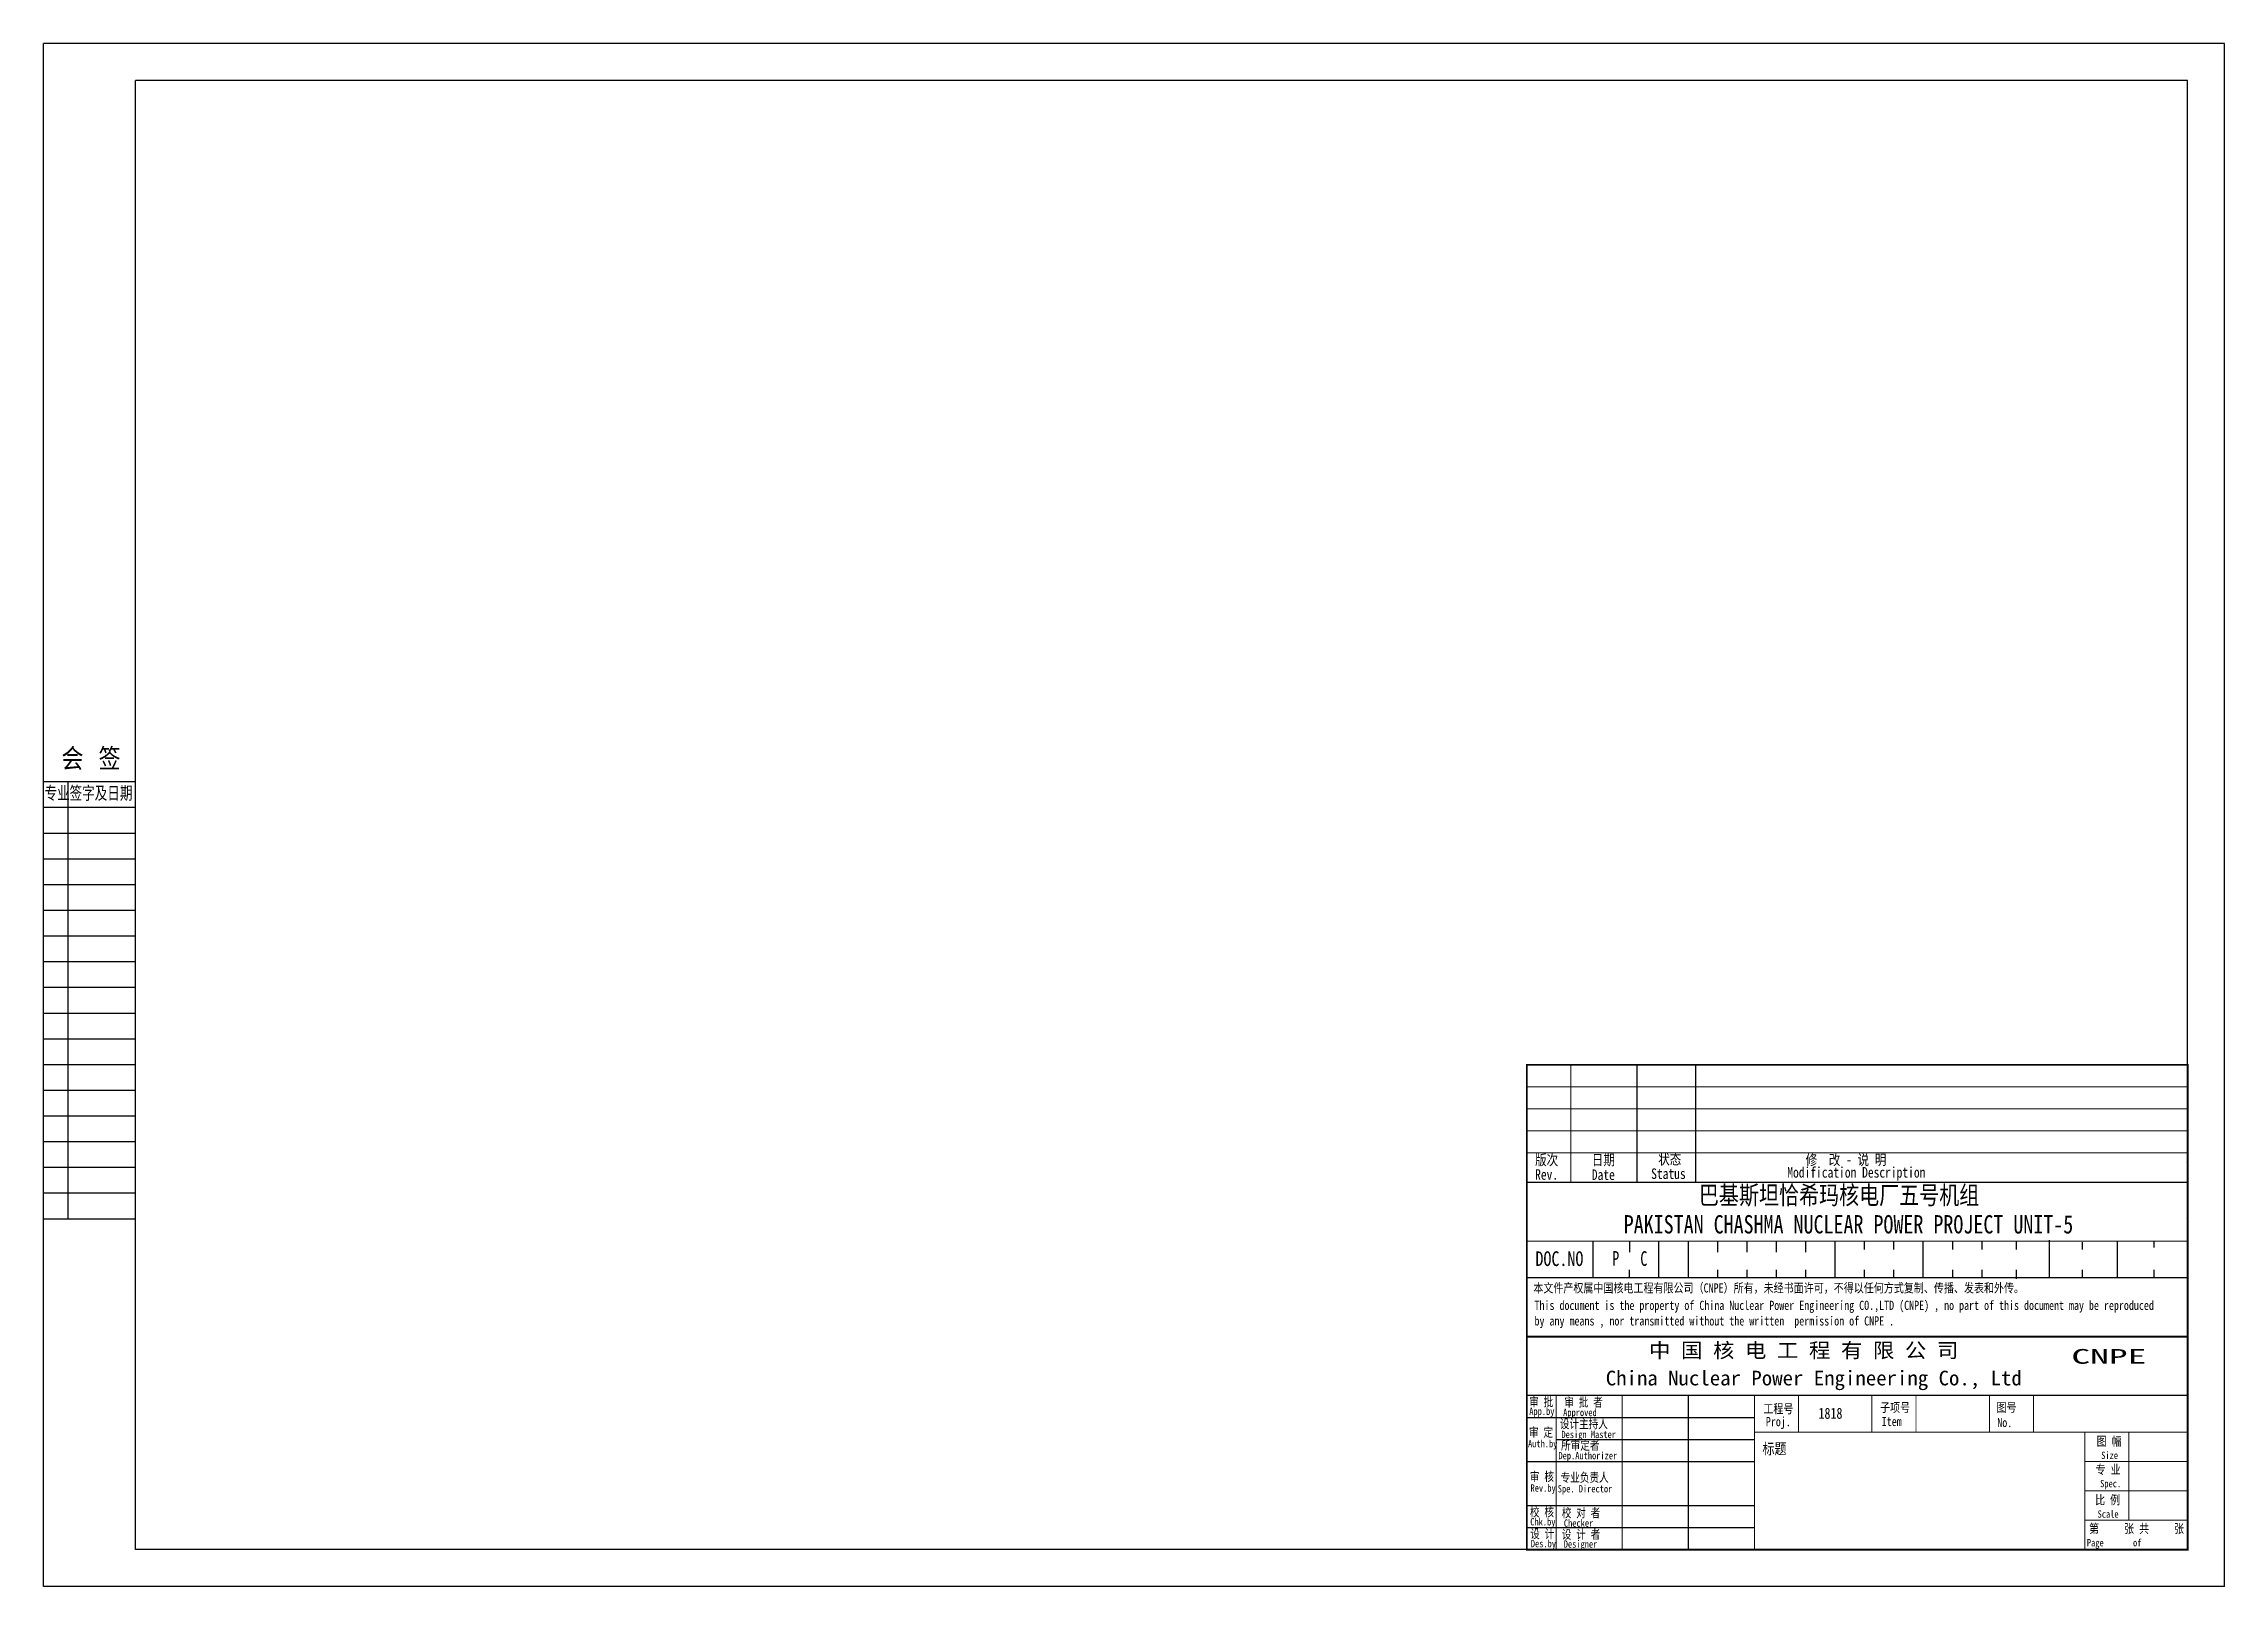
# Model space of a CAD drawing. Extents: x 631 to 1225, y -441 to -21.
import ezdxf
from ezdxf.enums import TextEntityAlignment as Align

# ---------------------------------------------------------------- set-up
doc = ezdxf.new("R2010")
doc.units = 0
doc.header["$MEASUREMENT"] = 0
for name, color, linetype in [('1', 7, 'Continuous'), ('GT_1', 7, 'Continuous'), ('PUB_TEXT', 7, 'Continuous'), ('图框', 4, 'Continuous')]:
    doc.layers.add(name, color=color, linetype=linetype)
doc.styles.add('HZ', font='ROMANS', dxfattribs={"width": 0.7, "bigfont": 'HZTXT'})
doc.styles.add('ROMAND', font='romand.shx', dxfattribs={"width": 0.7, "height": 200, "bigfont": 'OCHINESE.shx'})
doc.styles.add('宋体', font='', dxfattribs={"width": 0.7})
doc.styles.add('汉字', font='仿宋_GB2312.ttf', dxfattribs={"width": 0.8, "height": 4})
doc.styles.get('宋体').set_extended_font_data('SimSun')

# ---------------------------------------------------------------- blocks, each defined once
blk = doc.blocks.new('会签')
at = {"color": 0}
for p, q in [((3629.69, -1305.73), (3604.69, -1305.73)), ((3611.37, -1424.73), (3611.37, -1305.73)), ((3629.69, -1312.73), (3604.69, -1312.73)), ((3629.69, -1319.73), (3604.69, -1319.73)), ((3629.69, -1326.73), (3604.69, -1326.73)), ((3629.69, -1333.73), (3604.69, -1333.73)), ((3629.69, -1340.73), (3604.69, -1340.73)), ((3629.69, -1347.73), (3604.69, -1347.73)), ((3629.69, -1354.73), (3604.69, -1354.73)), ((3629.69, -1361.73), (3604.69, -1361.73)), ((3629.69, -1368.73), (3604.69, -1368.73)), ((3629.69, -1375.73), (3604.69, -1375.73)), ((3629.69, -1382.73), (3604.69, -1382.73)), ((3629.69, -1389.73), (3604.69, -1389.73)), ((3629.69, -1396.73), (3604.69, -1396.73)), ((3629.69, -1403.73), (3604.69, -1403.73)), ((3629.69, -1410.73), (3604.69, -1410.73)), ((3629.69, -1417.73), (3604.69, -1417.73)), ((3629.69, -1424.73), (3604.69, -1424.73))]:
    blk.add_line(p, q, dxfattribs=at)
at = {"color": 0, "style": 'HZ'}
blk.add_text('会 签  ', height=6, dxfattribs=at).set_placement((3621.71, -1302.52), align=Align.CENTER)
at = {"color": 0, "style": 'ROMAND', "width": 0.9}
blk.add_text('专业签字及日期', height=4, dxfattribs=at).set_placement((3616.9, -1310.89), align=Align.CENTER)

msp = doc.modelspace()

# ---------------------------------------------------------------- linework, layer by layer
at = {"linetype": 'Continuous'}
msp.add_line((1053.22, -346.81), (1053.22, -356.81), dxfattribs=at)
msp.add_line((1063.22, -346.81), (1063.22, -349.81))
at = {"layer": '1'}
for p, q in [((1214.89, -325.45), (1214.89, -325.45)), ((1214.89, -325.45), (1214.89, -325.45)), ((1214.89, -325.45), (1214.89, -325.45)), ((1214.89, -325.45), (1214.89, -325.45)), ((1063.22, -347.81), (1063.22, -347.81)), ((1071.22, -356.81), (1071.22, -346.81)), ((1079.22, -356.81), (1079.22, -346.81)), ((1087.22, -349.81), (1087.22, -346.81)), ((1095.22, -349.81), (1095.22, -346.81)), ((1103.22, -349.81), (1103.22, -346.81)), ((1111.22, -349.81), (1111.22, -346.81)), ((1119.22, -356.81), (1119.22, -346.81)), ((1127.22, -349.1), (1127.22, -346.81)), ((1135.22, -349.1), (1135.22, -346.81)), ((1143.22, -356.81), (1143.22, -346.81)), ((1151.22, -349.1), (1151.22, -346.81)), ((1159.22, -349.1), (1159.22, -346.81)), ((1168.59, -349.1), (1168.59, -346.81)), ((1177.59, -356.6), (1177.59, -346.6)), ((1186.59, -349.1), (1186.59, -347.1)), ((1196.09, -356.81), (1196.09, -346.81)), ((1206.09, -348.6), (1206.09, -346.71)), ((1063.22, -356.81), (1063.22, -354.6)), ((1087.22, -356.81), (1087.22, -354.6)), ((1095.22, -356.81), (1095.22, -354.6)), ((1103.22, -356.81), (1103.22, -354.6)), ((1111.22, -356.81), (1111.22, -354.6)), ((1127.22, -356.81), (1127.22, -354.6)), ((1135.22, -356.81), (1135.22, -354.6)), ((1151.22, -356.81), (1151.22, -354.6)), ((1159.22, -356.81), (1159.22, -354.6)), ((1168.59, -357.1), (1168.59, -354.6)), ((1186.59, -356.6), (1186.59, -354.6)), ((1206.09, -356.6), (1206.09, -354.6)), ((1215.22, -356.81), (1035.22, -356.81)), ((1215.22, -430.81), (1035.22, -430.81)), ((1215.22, -430.81), (1035.22, -430.81)), ((1215.22, -430.81), (1035.22, -430.81)), ((1215.22, -430.81), (1035.22, -430.81)), ((1215.22, -430.81), (1035.22, -430.81))]:
    msp.add_line(p, q, dxfattribs=at)
at = {"layer": '1', "color": 7, "ltscale": 0.8}
msp.add_line((1035.22, -334.92), (1035.22, -396.42), dxfattribs=at)
at = {"layer": '1', "color": 7}
for p, q in [((1214.92, -340.57), (1214.92, -340.57)), ((1214.92, -340.57), (1214.92, -340.57)), ((1214.92, -340.57), (1214.92, -340.57)), ((1214.92, -340.57), (1214.92, -340.57)), ((1035.22, -394.81), (1097.22, -394.81)), ((1043.22, -400.81), (1097.22, -400.81)), ((1035.22, -406.81), (1097.22, -406.81)), ((1035.22, -418.81), (1097.22, -418.81)), ((1035.22, -424.81), (1097.22, -424.81)), ((1215.22, -430.81), (1035.22, -430.81)), ((1215.22, -430.81), (1035.22, -430.81)), ((1215.22, -430.81), (1035.22, -430.81))]:
    msp.add_line(p, q, dxfattribs=at)
at = {"layer": '1', "color": 7, "const_width": 0.5}
for points in [[(1035.22, -430.81), (1215.22, -430.81), (1215.22, -298.81), (1035.22, -298.81)], [(1035.22, -372.81), (1215.22, -372.81), (1215.22, -430.81), (1035.22, -430.81)]]:
    msp.add_lwpolyline(points, close=True, dxfattribs=at)
at = {"layer": '1', "color": 7}
for points, const_width in [([(1047.22, -298.81), (1047.22, -330.81)], 0.3), ([(1065.22, -298.81), (1065.22, -330.81)], 0.3), ([(1081.22, -298.81), (1081.22, -330.81)], 0.3), ([(1035.22, -304.81), (1215.22, -304.81)], 0.3), ([(1035.22, -310.81), (1215.22, -310.81)], 0.3), ([(1035.22, -316.81), (1215.22, -316.81)], 0.3), ([(1035.22, -322.81), (1215.22, -322.81)], 0.3), ([(1035.22, -330.81), (1215.22, -330.81)], 0.3), ([(1035.22, -346.81), (1215.22, -346.81)], 0.3), ([(1053.22, -346.81), (1053.22, -356.81)], 0.3), ([(1035.22, -356.81), (1215.22, -356.81)], 0.3), ([(1035.22, -356.81), (1215.22, -356.81)], 0.3), ([(1035.22, -388.81), (1215.22, -388.81)], 0.3), ([(1043.22, -388.81), (1043.22, -430.81)], 0.3), ([(1061.22, -388.81), (1061.22, -430.81)], 0.3), ([(1079.22, -388.81), (1079.22, -430.81)], 0.3), ([(1097.22, -388.81), (1097.22, -430.81)], 0.3), ([(1109.22, -388.81), (1109.22, -398.81)], 0.25), ([(1129.22, -388.81), (1129.22, -398.81)], 0.25), ([(1141.22, -388.81), (1141.22, -398.81)], 0.25), ([(1161.22, -388.81), (1161.22, -398.81)], 0.25), ([(1173.22, -388.81), (1173.22, -398.81)], 0.25), ([(1097.22, -398.81), (1215.22, -398.81)], 0.3), ([(1187.22, -398.81), (1187.22, -430.81)], 0.3), ([(1199.22, -398.81), (1199.22, -422.81)], 0.25), ([(1215.22, -406.81), (1187.22, -406.81)], 0.25), ([(1215.22, -414.81), (1187.22, -414.81)], 0.25), ([(1215.22, -422.81), (1187.22, -422.81)], 0.25)]:
    msp.add_lwpolyline(points, dxfattribs=dict(at, const_width=const_width))
at = {"layer": '1', "const_width": 0.3}
msp.add_lwpolyline([(1043.22, -388.81), (1043.22, -430.81)], dxfattribs=at)
at = {"layer": 'GT_1'}
for p, q in [((1225.22, -20.81), (631.22, -20.81)), ((631.22, -440.81), (631.22, -20.81)), ((1225.22, -440.81), (1225.22, -20.81)), ((1225.22, -440.81), (631.22, -440.81))]:
    msp.add_line(p, q, dxfattribs=at)
at = {"layer": 'GT_1', "color": 1}
for p, q in [((1215.22, -30.81), (656.22, -30.81)), ((656.22, -430.81), (656.22, -30.81)), ((1215.22, -430.81), (1215.22, -30.81)), ((1215.22, -430.81), (656.22, -430.81))]:
    msp.add_line(p, q, dxfattribs=at)
at = {"layer": '图框'}
msp.add_line((1215.22, -430.81), (1035.22, -430.81), dxfattribs=at)
msp.add_line((1215.22, -430.81), (1035.22, -430.81), dxfattribs=at)
msp.add_line((1215.22, -430.81), (1035.22, -430.81), dxfattribs=at)
msp.add_line((1215.22, -430.81), (1035.22, -430.81), dxfattribs=at)
msp.add_line((1215.22, -430.81), (1035.22, -430.81), dxfattribs=at)

# ---------------------------------------------------------------- block references
at = {"color": 0}
msp.add_blockref('会签', (-2973.46, 1083.92), dxfattribs=at)

# ---------------------------------------------------------------- texts
at = {"linetype": 'Continuous', "char_height": 4, "attachment_point": 5, "style": '宋体'}
for s, width, insert in [('P', 5.7748, (1059.43, -351.53)), ('C', 6.7601, (1067.09, -351.6))]:
    msp.add_mtext_dynamic_manual_height_columns(s, width=width, gutter_width=1, heights=[0], dxfattribs=dict(at, insert=insert))
at = {"layer": '1', "style": '汉字', "width": 0.8}
for s, height, p in [('版次', 2.88, (1037.47, -326.15)), ('日期 ', 2.88, (1052.92, -326.15)), ('状态', 2.88, (1071.01, -325.94)), ('Modification Description', 2.88, (1106.17, -329.53)), ('修  改 - 说 明', 2.88, (1111.18, -326.1)), ('Rev.', 2.88, (1037.47, -330.12)), ('Date', 2.88, (1052.92, -330.18)), ('Status', 2.88, (1069.09, -329.9)), ('巴基斯坦恰希玛核电厂五号机组', 5, (1082.08, -336.8)), ('PAKISTAN CHASHMA NUCLEAR POWER PROJECT UNIT-5', 5, (1061.61, -344.74)), ('审 批', 2.4, (1035.87, -391.8)), ('审 批 者', 2.4, (1045.44, -391.88)), ('App.by', 2, (1035.89, -394.13)), ('审 定', 2.4, (1035.82, -400.09)), ('设计主持人', 2.4, (1044.21, -397.77)), ('Approved', 2, (1045.12, -394.47)), ('Proj.', 2.5, (1100.32, -397.2)), ('Item', 2.5, (1131.89, -397.17)), ('No.', 2.5, (1163.37, -397.45)), ('Auth.by', 2, (1035.55, -402.97)), ('所审定者', 2.4, (1044.53, -403.64)), ('Design Master', 2, (1044.65, -400.45)), ('标题', 3, (1099.4, -404.85)), ('图 幅', 2.5, (1190.42, -402.54)), ('审 核', 2.4, (1036.06, -412.15)), ('Dep.Authorizer', 2, (1043.84, -406.21)), ('专业负责人', 2.4, (1044.42, -412.38)), ('专 业', 2.5, (1190.14, -410.23)), ('Size', 2, (1191.67, -406.14)), ('Rev.by', 2, (1036.23, -415.03)), ('Spe. Director', 2, (1043.65, -415.23)), ('比 例', 2.5, (1190.01, -418.52)), ('Spec.', 2, (1191.39, -413.83)), ('校 核', 2.4, (1036.07, -421.78)), ('校 对 者', 2.4, (1044.75, -422.02)), ('Scale', 2, (1190.69, -422.12)), ('设 计', 2.4, (1036.15, -427.72)), ('Chk.by', 2, (1036.16, -424.23)), ('设 计 者', 2.4, (1044.75, -427.87)), ('Checker', 2, (1045.32, -424.59)), ('第     张 共     张', 2.5, (1188.37, -426.32)), ('Des.by', 2, (1036.31, -430.17)), ('Designer', 2, (1045.28, -430.29)), ('Page       of  ', 2, (1187.77, -429.92))]:
    msp.add_text(s, height=height, dxfattribs=at).set_placement(p)
at = {"layer": '1', "color": 7, "style": '宋体', "width": 0.8}
msp.add_text('DOC.NO', height=4, dxfattribs=at).set_placement((1037.57, -353.6))
at = {"layer": '1', "ltscale": 0.8, "style": '汉字', "width": 0.8}
for s, height, p in [('本文件产权属中国核电工程有限公司（CNPE）所有，未经书面许可，不得以任何方式复制、传播、发表和外传。', 2.5, (1036.99, -360.81)), ('This document is the property of China Nuclear Power Engineering CO.,LTD (CNPE) , no part of this document may be reproduced ', 2.5, (1037.31, -365.55)), ('by any means , nor transmitted without the written  permission of CNPE .', 2.5, (1037.31, -369.79)), ('工程号', 2.5, (1099.64, -393.69)), ('子项号', 2.5, (1131.44, -393.37)), ('图号', 2.5, (1163.15, -393.3)), ('1818', 3, (1114.66, -395.19))]:
    msp.add_text(s, height=height, dxfattribs=at).set_placement(p)
at = {"layer": 'PUB_TEXT', "style": '汉字'}
for s, width, p, p2 in [('中 国 核 电 工 程 有 限 公 司', 1.049388, (1068.51, -378.55), (1152.74, -378.55)), ('CNPE', 1.843009, (1183.56, -380.2), (1203.97, -380.2)), ('China Nuclear Power Engineering Co., Ltd', 1.023647, (1056.72, -386.1), (1170.04, -386.1))]:
    msp.add_text(s, height=4, dxfattribs=dict(at, width=width)).set_placement(p, p2, align=Align.FIT)

doc.saveas('drawing.dxf')
